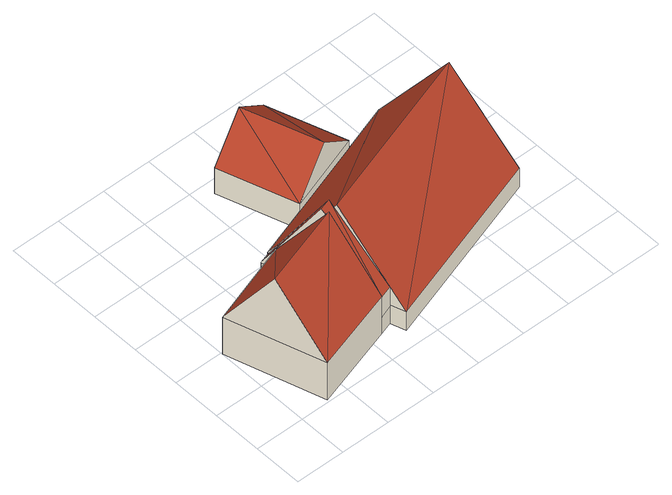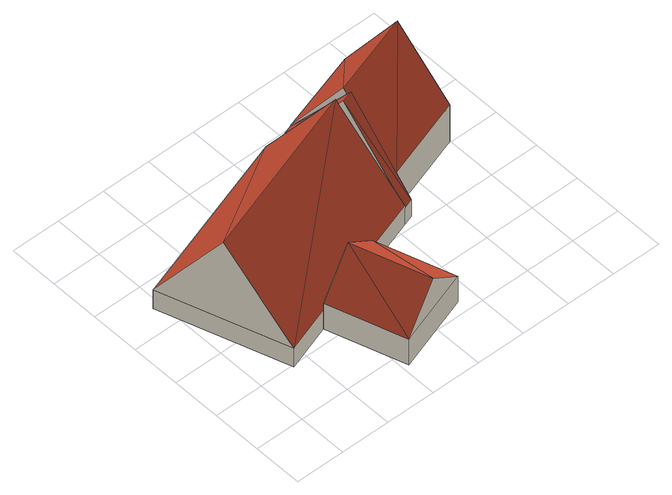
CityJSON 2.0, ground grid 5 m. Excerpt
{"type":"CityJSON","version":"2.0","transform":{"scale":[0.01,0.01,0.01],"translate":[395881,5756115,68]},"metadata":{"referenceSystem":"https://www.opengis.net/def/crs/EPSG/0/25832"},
"CityObjects":{
"building1":{"type":"Building","attributes":{"name":"Kleine Markenbeck","Gemeindeschluessel":"05515000","Geometrietyp2DReferenz":"3000","function":"31001_1100"},"address":[{"country":"Germany","locality":"Münster","thoroughfareNumber":"202","thoroughfareName":"Brock"}],"children":["building1-1","building1-2","building1-3","building1-4"]},
"building1-1":{"type":"BuildingPart","attributes":{"roofType":"3100","measuredHeight":11.74},"parents":["building1"],"geometry":[{"type":"Solid","lod":"2","boundaries":[[[[0,1,2,3]],[[4,5,1,0]],[[6,7,8,9]],[[10,11,12,13,14]],[[12,15,16,13]],[[17,18,19,14,13,20]],[[20,13,21,22,4]],[[17,20,0,3]],[[20,4,0]],[[23,15,12,6,9]],[[2,1,5,8,7]],[[7,6,3,2]],[[5,4,9,8]],[[10,14,19]],[[12,11,18,17,3,6]],[[11,10,19,18]],[[16,21,13]],[[23,9,4,22]],[[23,22,21,16,15]]]],"semantics":{"surfaces":[{"type":"WallSurface"},{"type":"RoofSurface"},{"type":"GroundSurface"},{"type":"ClosureSurface"}],"values":[[0,0,0,1,1,1,1,0,0,0,2,3,3,0,3,3,0,3,3]]}}]},
"building1-2":{"type":"BuildingPart","attributes":{"roofType":"3100","measuredHeight":6.67},"parents":["building1"],"geometry":[{"type":"Solid","lod":"2","boundaries":[[[[24,25,26,27,28]],[[29,30,25,24]],[[31,32,33,30,29]],[[24,34,29]],[[31,35,28]],[[28,35,34]],[[34,24,28]],[[35,31,29]],[[29,34,35]],[[25,30,33,26]],[[32,31,28,27]],[[26,33,32,27]]]],"semantics":{"surfaces":[{"type":"WallSurface"},{"type":"RoofSurface"},{"type":"GroundSurface"},{"type":"ClosureSurface"}],"values":[[0,0,0,0,0,1,1,1,1,2,0,3]]}}]},
"building1-3":{"type":"BuildingPart","attributes":{"roofType":"3100","measuredHeight":11.79},"parents":["building1"],"geometry":[{"type":"MultiSurface","lod":"2","boundaries":[[[36,37,7,6,12,38]],[[39,40,37,36]],[[41,17,3,2,40,39]],[[36,42,39]],[[43,42,36]],[[36,38,43]],[[42,43,10,19,41]],[[41,39,42]],[[37,40,2,7]],[[11,38,12]],[[7,2,3,6]],[[6,3,17,18,11,12]],[[38,11,10,43]],[[18,41,19]],[[11,18,19,10]]],"semantics":{"surfaces":[{"type":"WallSurface"},{"type":"RoofSurface"},{"type":"GroundSurface"},{"type":"ClosureSurface"}],"values":[0,0,0,0,1,1,1,1,2,0,3,3,0,0,3]}}]},
"building1-4":{"type":"BuildingPart","attributes":{"roofType":"3100","measuredHeight":11.53},"parents":["building1"],"geometry":[{"type":"Solid","lod":"2","boundaries":[[[[44,45,33,32]],[[46,47,45,44]],[[48,49,47,46]],[[50,51,49,48]],[[23,9,8,51,50]],[[27,26,5,4,52]],[[53,46,54]],[[55,32,27,56,52,21,16,54,46]],[[54,57,50,53]],[[48,53,50]],[[57,15,23,50]],[[56,27,52]],[[55,46,44]],[[55,44,32]],[[53,48,46]],[[45,47,49,51,8,5,26,33]],[[22,52,4]],[[5,8,9,4]],[[9,23,22,4]],[[26,27,32,33]],[[57,54,16,15]],[[21,52,22]],[[15,16,21,22,23]]]],"semantics":{"surfaces":[{"type":"WallSurface"},{"type":"RoofSurface"},{"type":"GroundSurface"},{"type":"ClosureSurface"}],"values":[[0,0,0,0,0,0,1,1,1,1,0,0,0,0,0,2,0,3,3,3,0,0,3]]}}]}
},
"vertices":[
[804,1402,225],[804,1402,29],[845,1262,29],[845,1262,225],[905,1435,225],[905,1435,29],[1133,281,225],[1133,281,29],[1260,320,29],[1260,320,225],[979,806,1157],[1131,288,472],[1133,281,463],[1082,878,1204],[969,841,1204],[1260,320,462],[1097,830,1141],[845,1262,471],[846,1261,472],[847,1255,482],[804,1402,227],[934,1343,386],[909,1420,251],[1260,320,251],
[1163,2375,339],[1163,2375,29],[1414,1603,29],[1414,1603,251],[1414,1603,339],[1936,2633,339],[1936,2633,29],[2192,1861,339],[2192,1861,251],[2192,1861,29],[1550,2504,696],[1803,1732,696],
[301,24,472],[301,24,29],[1133,281,472],[5,987,472],[5,987,29],[845,1262,472],[153,506,1209],[989,771,1209],
[2192,1859,251],[2192,1859,29],[2658,2015,251],[2658,2015,29],[3078,749,251],[3078,749,29],[1308,170,251],[1308,170,29],[905,1435,251],[2868,1382,1182],[1106,803,1182],[2192,1859,254],[1414,1603,252],[1260,320,472]
]}
